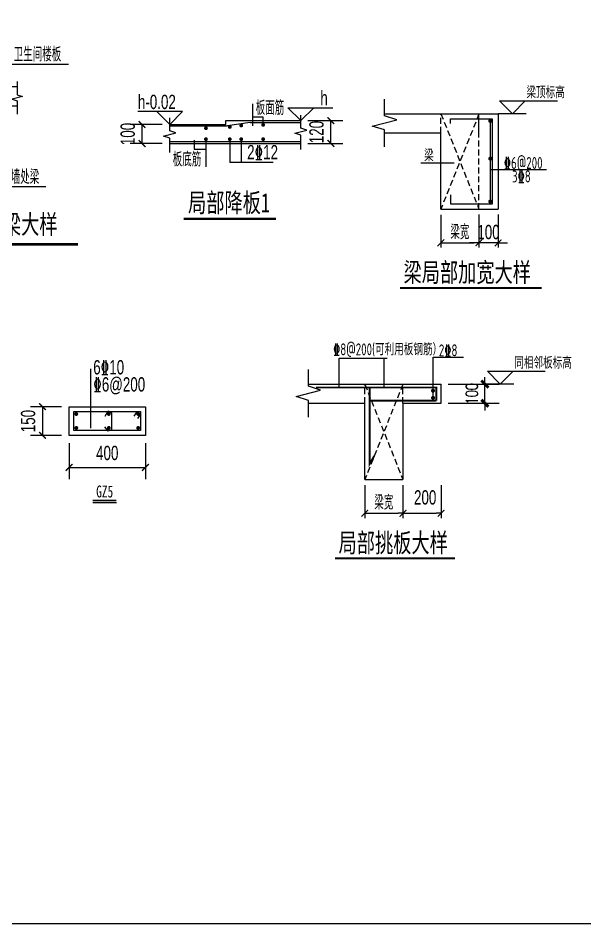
# Model space of a CAD drawing. Extents: x -173820 to 521180, y -715739 to 158231.
# Drawn here: x 2137 to 14026, y -134729 to -115735 of the extents above; entities that cross this region are included whole.
import ezdxf
from ezdxf.enums import TextEntityAlignment as Align

# ---------------------------------------------------------------- set-up
doc = ezdxf.new("R2010")
doc.units = 0
doc.header["$LTSCALE"] = 1000
for name, pattern in [('CONTINOUS', [0]), ('DASH', [0.35, 0.25, -0.1]), ('HIDDEN2', [0.1875, 0.125, -0.0625])]:
    doc.linetypes.add(name, pattern=pattern)
for name, color, linetype in [('DIM1', 3, 'Continuous'), ('JG1', 3, 'Continuous'), ('标高', 4, 'Continuous'), ('梁', 4, 'HIDDEN2'), ('模板线', 3, 'Continuous')]:
    doc.layers.add(name, color=color, linetype=linetype)
doc.styles.add('DIM', font='romans.shx', dxfattribs={"width": 0.7, "bigfont": 'hztxt.shx'})
doc.styles.add('HZ', font='njadri_tssdeng.shx', dxfattribs={"width": 0.7, "bigfont": 'njadri_tssdchn.shx'})
doc.styles.add('TEXTDIM', font='njadri_romans1.shx', dxfattribs={"width": 0.7, "bigfont": 'njadri_fhztxt.shx'})
doc.styles.add('TEXTSTEEL', font='njadri_tssdeng.shx', dxfattribs={"width": 0.7, "bigfont": 'njadri_tssdchn.shx'})
doc.styles.add('TEXTTTILE', font='simhei.ttf', dxfattribs={"width": 0.6})
doc.styles.add('TSSD_Norm', font='Tssdeng.shx', dxfattribs={"bigfont": 'hztxt.shx'})
doc.styles.add('zzt', font='tssdeng.shx', dxfattribs={"width": 0.7, "height": 300, "bigfont": 'tssdchn.shx'})
doc.styles.add('黑体', font='simhei.ttf', dxfattribs={"width": 0.8})
doc.dimstyles.new('100', dxfattribs={"dimscale": 100, "dimtxt": 3, "dimasz": 1, "dimexe": 1, "dimexo": 1, "dimgap": 0, "dimtad": 0, "dimdec": 0, "dimrnd": 1, "dimzin": 0, "dimdsep": 46, "dimtxsty": 'HZ', "dimblk": 'D1', "dimblk1": 'D1', "dimblk2": 'D1', "dimsah": 1, "dimcen": 0, "dimdle": 150, "dimclrd": 3, "dimclre": 3, "dimclrt": 3, "dimadec": 0, "dimazin": 0, "dimtfac": 1, "dimtdec": 0, "dimtix": 1, "dimtmove": 2, "dimatfit": 3, "dimldrblk": 'D1', "dimfxl": 0, "dimtvp": 0.75, "dimtolj": 1, "dimtzin": 0, "dimarcsym": 0})
doc.dimstyles.new('DIM100', dxfattribs={"dimtxt": 300, "dimasz": 1, "dimexe": 250, "dimexo": 0, "dimgap": 150, "dimtad": 1, "dimdec": 0, "dimzin": 0, "dimdsep": 46, "dimtxsty": 'TEXTDIM', "dimblk": 'DI', "dimcen": 0, "dimclrt": 7, "dimadec": 0, "dimazin": 0, "dimtfac": 1, "dimtdec": 0, "dimtix": 1, "dimtmove": 2, "dimatfit": 3, "dimldrblk": 'DI', "dimfxl": 0, "dimtolj": 1, "dimtzin": 0, "dimarcsym": 0})
doc.dimstyles.new('DIM_1_25_150', dxfattribs={"dimtxt": 375, "dimasz": 150, "dimexe": 300, "dimexo": 150, "dimgap": 150, "dimtad": 1, "dimdec": 0, "dimlfac": 0.25, "dimzin": 0, "dimdsep": 46, "dimtxsty": 'DIM', "dimblk": 'ARCHTICK', "dimcen": 0, "dimclrt": 7, "dimadec": 0, "dimazin": 0, "dimtfac": 1, "dimtdec": 0, "dimtix": 1, "dimtmove": 2, "dimatfit": 3, "dimfxl": 0, "dimtolj": 1, "dimtzin": 0, "dimarcsym": 0})

# ---------------------------------------------------------------- blocks, each defined once
blk = doc.blocks.new('DI')
at = {"color": 3, "const_width": 30}
blk.add_lwpolyline([(-71, -71), (71, 71)], dxfattribs=at)
blk = doc.blocks.new('*D2355')
at = {"layer": 'Defpoints', "color": 0}
for p in [(3930, 2060), (4410, 2060), (3930, 1580)]:
    blk.add_point(p, dxfattribs=at)
at = {"layer": 'JG1', "color": 0, "lineweight": -2}
for p, q in [((3930, 2060), (4660, 2060)), ((4410, 2061), (4410, 2062)), ((4410, 1580), (4410, 2060)), ((3930, 1580), (4660, 1580)), ((4410, 1579), (4410, 1578))]:
    blk.add_line(p, q, dxfattribs=at)
for p, rotation in [((4410, 2060), 270), ((4410, 1580), 90)]:
    blk.add_blockref('DI', p, dxfattribs=dict(at, rotation=rotation))
at = {"layer": 'JG1', "color": 7, "insert": (4110, 1820), "char_height": 300, "attachment_point": 5, "rotation": 90, "style": 'TEXTDIM'}
blk.add_mtext('\\A1;120', dxfattribs=at)
blk = doc.blocks.new('*D2356')
at = {"layer": 'Defpoints', "color": 0}
for p in [(450, 1980), (870, 1980), (870, 1580)]:
    blk.add_point(p, dxfattribs=at)
at = {"layer": 'JG1', "color": 0, "lineweight": -2}
for p, q in [((870, 1980), (200, 1980)), ((450, 1981), (450, 1982)), ((450, 1580), (450, 1980)), ((870, 1580), (200, 1580)), ((450, 1579), (450, 1578))]:
    blk.add_line(p, q, dxfattribs=at)
for p, rotation in [((450, 1980), 270), ((450, 1580), 90)]:
    blk.add_blockref('DI', p, dxfattribs=dict(at, rotation=rotation))
at = {"layer": 'JG1', "color": 7, "insert": (150, 1780), "char_height": 300, "attachment_point": 5, "rotation": 90, "style": 'TEXTDIM'}
blk.add_mtext('\\A1;100', dxfattribs=at)
blk = doc.blocks.new('*D380')
at = {"layer": 'Defpoints', "color": 0}
for p in [(1160, -11442), (1960, -11442), (1960, -11989)]:
    blk.add_point(p, dxfattribs=at)
at = {"layer": 'JG1', "color": 0, "lineweight": -2}
for p, q in [((1160, -11442), (1160, -12239)), ((1960, -11442), (1960, -12239)), ((1161, -11989), (1959, -11989))]:
    blk.add_line(p, q, dxfattribs=at)
at = {"layer": 'JG1', "color": 0, "lineweight": -2, "rotation": 180}
blk.add_blockref('DI', (1160, -11989), dxfattribs=at)
at = {"layer": 'JG1', "color": 0, "lineweight": -2}
blk.add_blockref('DI', (1960, -11989), dxfattribs=at)
at = {"layer": 'JG1', "color": 7, "insert": (1560, -11689), "char_height": 300, "attachment_point": 5, "style": 'TEXTDIM'}
blk.add_mtext('\\A1;梁宽', dxfattribs=at)
blk = doc.blocks.new('*D381')
at = {"layer": 'Defpoints', "color": 0, "linetype": 'CONTINOUS'}
for p in [(-306, -9710), (157, -9710), (157, -10190)]:
    blk.add_point(p, dxfattribs=at)
at = {"layer": 'JG1', "color": 0, "linetype": 'CONTINOUS', "lineweight": -2}
for p, q in [((157, -9710), (-556, -9710)), ((-306, -9709), (-306, -9708)), ((-306, -10190), (-306, -9710)), ((157, -10190), (-556, -10190)), ((-306, -10191), (-306, -10192))]:
    blk.add_line(p, q, dxfattribs=at)
for p, rotation in [((-306, -9710), 270), ((-306, -10190), 90)]:
    blk.add_blockref('DI', p, dxfattribs=dict(at, rotation=rotation))
at = {"layer": 'JG1', "color": 7, "linetype": 'CONTINOUS', "insert": (-606, -9950), "char_height": 300, "attachment_point": 5, "rotation": 90, "style": 'TEXTDIM'}
blk.add_mtext('\\A1;120', dxfattribs=at)
blk = doc.blocks.new('*D382')
at = {"layer": 'Defpoints', "color": 0}
for p in [(1560, -9189), (1160, -9545, 27256), (1560, -9545, 27256)]:
    blk.add_point(p, dxfattribs=at)
at = {"layer": 'JG1', "color": 0, "lineweight": -2}
for p, q in [((1160, -9545), (1160, -8939)), ((1560, -9545), (1560, -8939)), ((1159, -9189), (1158, -9189)), ((1160, -9189), (1560, -9189)), ((1561, -9189), (1562, -9189))]:
    blk.add_line(p, q, dxfattribs=at)
blk.add_blockref('DI', (1160, -9189), dxfattribs=at)
at = {"layer": 'JG1', "color": 0, "lineweight": -2, "rotation": 180}
blk.add_blockref('DI', (1560, -9189), dxfattribs=at)
at = {"layer": 'JG1', "color": 7, "insert": (1360, -8889), "char_height": 300, "attachment_point": 5, "style": 'TEXTDIM'}
blk.add_mtext('\\A1;100', dxfattribs=at)
blk = doc.blocks.new('*D383')
at = {"layer": 'Defpoints', "color": 0}
for p in [(1834, -9710, 27256), (1834, -9910, 27256), (2389, -9910)]:
    blk.add_point(p, dxfattribs=at)
at = {"layer": 'JG1', "color": 0, "lineweight": -2}
for p, q in [((1834, -9710), (2639, -9710)), ((2389, -9709), (2389, -9708)), ((2389, -9710), (2389, -9910)), ((1834, -9910), (2639, -9910)), ((2389, -9911), (2389, -9912))]:
    blk.add_line(p, q, dxfattribs=at)
for p, rotation in [((2389, -9710), 270), ((2389, -9910), 90)]:
    blk.add_blockref('DI', p, dxfattribs=dict(at, rotation=rotation))
at = {"layer": 'JG1', "color": 7, "insert": (2089, -9810), "char_height": 300, "attachment_point": 5, "rotation": 90, "style": 'TEXTDIM'}
blk.add_mtext('\\A1;20', dxfattribs=at)
blk = doc.blocks.new('D1')
blk.add_line((0, 0), (-1, 0))
at = {"const_width": 0.25}
blk.add_lwpolyline([(-0.71, -0.71), (0.71, 0.71)], dxfattribs=at)
blk = doc.blocks.new('*D688')
at = {"layer": 'Defpoints', "color": 0}
for p in [(1439, 1404), (2239, 1404), (2239, 717)]:
    blk.add_point(p, dxfattribs=at)
at = {"layer": '模板线', "color": 3, "lineweight": -2}
for p, q in [((1439, 1304), (1439, 617)), ((2239, 1304), (2239, 617)), ((1539, 717), (2139, 717))]:
    blk.add_line(p, q, dxfattribs=at)
at = {"layer": '模板线', "color": 3, "lineweight": -2, "xscale": 100, "yscale": 100, "zscale": 100, "rotation": 180}
blk.add_blockref('D1', (1439, 717), dxfattribs=at)
at = {"layer": '模板线', "color": 3, "lineweight": -2, "xscale": 100, "yscale": 100, "zscale": 100}
blk.add_blockref('D1', (2239, 717), dxfattribs=at)
at = {"layer": '模板线', "color": 3, "insert": (1839, 942), "char_height": 300, "attachment_point": 5, "style": 'HZ'}
blk.add_mtext('\\A1;梁宽', dxfattribs=at)
blk = doc.blocks.new('*D689')
at = {"layer": 'Defpoints', "color": 0}
for p in [(2239, 1410), (2639, 1410), (2239, 717)]:
    blk.add_point(p, dxfattribs=at)
at = {"layer": '模板线', "color": 3, "lineweight": -2}
for p, q in [((2239, 1310), (2239, 617)), ((2639, 1310), (2639, 617)), ((2139, 717), (2039, 717)), ((2639, 717), (2239, 717)), ((2739, 717), (2839, 717))]:
    blk.add_line(p, q, dxfattribs=at)
at = {"layer": '模板线', "color": 3, "lineweight": -2, "xscale": 100, "yscale": 100, "zscale": 100}
blk.add_blockref('D1', (2239, 717), dxfattribs=at)
at = {"layer": '模板线', "color": 3, "lineweight": -2, "xscale": 100, "yscale": 100, "zscale": 100, "rotation": 180}
blk.add_blockref('D1', (2639, 717), dxfattribs=at)
at = {"layer": '模板线', "color": 3, "insert": (2439, 942), "char_height": 300, "attachment_point": 5, "style": 'HZ'}
blk.add_mtext('\\A1;100', dxfattribs=at)
blk = doc.blocks.new('*D465')
at = {"layer": 'Defpoints', "color": 0}
for p in [(-109, -14166), (-507, -14766), (-109, -14766)]:
    blk.add_point(p, dxfattribs=at)
at = {"layer": '模板线', "color": 0, "lineweight": -2}
for p, q in [((-109, -14166), (-757, -14166)), ((-507, -14165), (-507, -14164)), ((-507, -14166), (-507, -14766)), ((-109, -14766), (-757, -14766)), ((-507, -14767), (-507, -14768))]:
    blk.add_line(p, q, dxfattribs=at)
for p, rotation in [((-507, -14166), 270), ((-507, -14766), 90)]:
    blk.add_blockref('DI', p, dxfattribs=dict(at, rotation=rotation))
at = {"layer": '模板线', "color": 7, "insert": (-807, -14466), "char_height": 300, "attachment_point": 5, "rotation": 90, "style": 'TEXTDIM'}
blk.add_mtext('\\A1;150', dxfattribs=at)
blk = doc.blocks.new('*D466')
at = {"layer": 'Defpoints', "color": 0}
for p in [(52, -14926), (1652, -14926), (1652, -15437)]:
    blk.add_point(p, dxfattribs=at)
at = {"layer": '模板线', "color": 0, "lineweight": -2}
for p, q in [((52, -14926), (52, -15687)), ((1652, -14926), (1652, -15687)), ((53, -15437), (1651, -15437))]:
    blk.add_line(p, q, dxfattribs=at)
at = {"layer": '模板线', "color": 0, "lineweight": -2, "rotation": 180}
blk.add_blockref('DI', (52, -15437), dxfattribs=at)
at = {"layer": '模板线', "color": 0, "lineweight": -2}
blk.add_blockref('DI', (1652, -15437), dxfattribs=at)
at = {"layer": '模板线', "color": 7, "insert": (852, -15137), "char_height": 300, "attachment_point": 5, "style": 'TEXTDIM'}
blk.add_mtext('\\A1;400', dxfattribs=at)
blk = doc.blocks.new('*D753')
at = {"layer": 'Defpoints', "color": 0}
for p in [(99761, 50024), (100561, 50024), (100561, 49337)]:
    blk.add_point(p, dxfattribs=at)
at = {"layer": '模板线', "color": 3, "lineweight": -2}
for p, q in [((99761, 49924), (99761, 49237)), ((100561, 49924), (100561, 49237)), ((99861, 49337), (100461, 49337))]:
    blk.add_line(p, q, dxfattribs=at)
at = {"layer": '模板线', "color": 3, "lineweight": -2, "xscale": 100, "yscale": 100, "zscale": 100, "rotation": 180}
blk.add_blockref('D1', (99761, 49337), dxfattribs=at)
at = {"layer": '模板线', "color": 3, "lineweight": -2, "xscale": 100, "yscale": 100, "zscale": 100}
blk.add_blockref('D1', (100561, 49337), dxfattribs=at)
at = {"layer": '模板线', "color": 3, "insert": (100228, 49668), "char_height": 300, "attachment_point": 5, "style": 'HZ'}
blk.add_mtext('\\A1;200', dxfattribs=at)
blk = doc.blocks.new('_ArchTick')
at = {"color": 4, "linetype": 'ByBlock', "const_width": 0.4}
blk.add_lwpolyline([(-0.5, -0.5), (0.5, 0.5)], dxfattribs=at)
blk = doc.blocks.new('*D754')
at = {"layer": 'Defpoints', "color": 0}
for p in [(100561, 52044), (101481, 52044), (100561, 51644)]:
    blk.add_point(p, dxfattribs=at)
at = {"layer": 'DIM1', "color": 0, "lineweight": -2}
for p, q in [((100711, 52044), (101781, 52044)), ((101481, 52044), (101481, 52194)), ((101481, 51644), (101481, 52044)), ((100711, 51644), (101781, 51644)), ((101481, 51644), (101481, 51494))]:
    blk.add_line(p, q, dxfattribs=at)
at = {"layer": 'DIM1', "color": 0, "lineweight": -2, "xscale": 150, "yscale": 150, "zscale": 150}
for p, rotation in [((101481, 52044), 270), ((101481, 51644), 90)]:
    blk.add_blockref('_ArchTick', p, dxfattribs=dict(at, rotation=rotation))
at = {"layer": 'DIM1', "color": 7, "insert": (101206, 51844), "char_height": 250, "attachment_point": 5, "rotation": 90, "style": 'DIM'}
blk.add_mtext('\\A1;100', dxfattribs=at)
blk = doc.blocks.new('*D755')
at = {"layer": 'Defpoints', "color": 0}
for p in [(98961, 50024), (99761, 50024), (99761, 49337)]:
    blk.add_point(p, dxfattribs=at)
at = {"layer": '模板线', "color": 3, "lineweight": -2}
for p, q in [((98961, 49924), (98961, 49237)), ((99761, 49924), (99761, 49237)), ((99061, 49337), (99661, 49337))]:
    blk.add_line(p, q, dxfattribs=at)
at = {"layer": '模板线', "color": 3, "lineweight": -2, "xscale": 100, "yscale": 100, "zscale": 100, "rotation": 180}
blk.add_blockref('D1', (98961, 49337), dxfattribs=at)
at = {"layer": '模板线', "color": 3, "lineweight": -2, "xscale": 100, "yscale": 100, "zscale": 100}
blk.add_blockref('D1', (99761, 49337), dxfattribs=at)
at = {"layer": '模板线', "color": 3, "insert": (99361, 49562), "char_height": 300, "attachment_point": 5, "style": 'HZ'}
blk.add_mtext('\\A1;梁宽', dxfattribs=at)
blk = doc.blocks.new('$1700536')
at = {"layer": 'JG1'}
for p, q in [((2770, 1950), (2770, 2410)), ((2989.6, 2130, 0), (2770, 2130)), ((2989.6, 1971.1, 0), (2989.6, 2130, 0)), ((1030, 1980), (2210, 1980)), ((2210, 1980), (2210, 2060)), ((2210, 2060), (3780, 2060)), ((1030, 1580), (3780, 1580)), ((1539.6, 1651.1, 0), (1539.6, 1460, 0)), ((1790, 1660), (1790, 1090)), ((2289.6, 1671.1, 0), (2289.6, 1180, 0)), ((2529.6, 1671.1, 0), (2529.6, 1180, 0)), ((1539.6, 1460, 0), (1790, 1460)), ((3200, 1180, 0), (2289.6, 1180, 0))]:
    blk.add_line(p, q, dxfattribs=at)
at = {"layer": 'JG1', "color": 6, "linetype": 'Continuous'}
for p, q in [((1030, 1950), (2240, 1950)), ((2720, 2020), (2240, 1950)), ((2720, 2020, 0), (3780, 2020, 0)), ((1030, 1620, 0), (3780, 1620, 0))]:
    blk.add_line(p, q, dxfattribs=at)
at = {"layer": 'JG1'}
for points in [[(4050, 2330), (3780, 2060), (3510, 2330), (4448.8, 2330)], [(760, 2250), (1030, 1980), (1300, 2250), (361.2, 2250)]]:
    blk.add_lwpolyline(points, dxfattribs=at)
at = {"layer": 'JG1', "elevation": 0}
for points in [[(1030, 1392.1), (1030, 1695), (901.6, 1736.7), (1158.3, 1803.3), (1030, 1845), (1030, 2117.2)], [(3780, 1452.1), (3780, 1755), (3651.6, 1796.7), (3908.3, 1863.3), (3780, 1905), (3780, 2177.2)]]:
    blk.add_lwpolyline(points, dxfattribs=at)
at = {"layer": 'JG1', "color": 3, "const_width": 40}
for points, elevation in [([(1769.6, 1901.1, 1), (1809.6, 1901.1, 1)], 0), ([(2269.6, 1927.6, 1), (2309.6, 1927.6, 1)], 0), ([(2509.6, 1958, 1), (2549.6, 1958, 1)], 0.1), ([(2969.6, 1971.1, 1), (3009.6, 1971.1, 1)], 0), ([(1769.6, 1671.1, 1), (1809.6, 1671.1, 1)], 0), ([(2269.6, 1671.1, 1), (2309.6, 1671.1, 1)], 0), ([(2509.6, 1671.1, 1), (2549.6, 1671.1, 1)], 0), ([(2969.6, 1671.1, 1), (3009.6, 1671.1, 1)], 0)]:
    blk.add_lwpolyline(points, format="xyb", close=True, dxfattribs=dict(at, elevation=elevation))
at = {"layer": 'JG1', "color": 4, "const_width": 50}
blk.add_lwpolyline([(1323.1, 0), (3260, 0)], dxfattribs=at)
at = {"layer": 'JG1', "linetype": 'ByBlock', "ltscale": 0.2, "style": 'TEXTSTEEL', "width": 0.7}
for s, p in [('h', (4189.3, 2382.7)), ('h-0.02', (361.8, 2302.7)), ('板面筋', (2833, 2178.2, 0)), ('2%%13212', (2653, 1248.2, 0)), ('板底筋', (1093, 1098.2, 0))]:
    blk.add_text(s, height=300, dxfattribs=at).set_placement(p)
at = {"layer": 'JG1', "color": 1, "linetype": 'ByBlock', "style": 'TEXTTTILE', "width": 0.7}
blk.add_text('局部降板1', height=400, dxfattribs=at).set_placement((1414.8, 140.3, 549))
at = {"layer": 'JG1'}
for base, p1, p2, picture, middle in [((450, 1980), (870, 1580), (870, 1980), '*D2356', (150, 1780)), ((4410, 2060), (3930, 1580), (3930, 2060), '*D2355', (4110, 1820))]:
    dim = blk.add_linear_dim(base=base, p1=p1, p2=p2, angle=90, dimstyle='DIM100', override={"dimlfac": 0.25}, dxfattribs=at)
    dim.commit()
    dim.dimension.update_dxf_attribs({"geometry": picture, "text_midpoint": middle})
blk = doc.blocks.new('$1430190')
at = {"layer": 'JG1'}
for p, q in [((3565.9, 3198.2), (3565.9, 3779.7)), ((3565.9, 3779.7), (4897.2, 3779.7)), ((2316.1, 3499.8), (1035.1, 3499.8)), ((1589.8, 3429.7), (1589.8, 1805.3)), ((2316.1, 3499.8), (2316.1, 3299.8)), ((3820.1, 3299.8), (2316.1, 3299.8)), ((1035.1, 3019.8), (1916.1, 3019.8)), ((1916.1, 3019.8), (1916.1, 1967.8)), ((2239.3, 2879.8), (2613.4, 2879.8)), ((2716.1, 1967.8), (2716.1, 2899.8)), ((3820.1, 2899.8), (2716.1, 2899.8)), ((2619.5, 2106.2), (3184.8, 1211.5)), ((1916.1, 1967.8), (2716.1, 1967.8)), ((1589.8, 1805.3), (16.6, 1805.3)), ((3184.8, 1211.5), (4421, 1211.5))]:
    blk.add_line(p, q, dxfattribs=at)
at = {"layer": 'JG1', "linetype": 'DASH', "ltscale": 0.4}
for p in [(2316.1, 3299.8), (1916.1, 3019.8)]:
    blk.add_line(p, (1916.1, 3299.8), dxfattribs=at)
at = {"layer": 'JG1'}
blk.add_lwpolyline([(1916.1, 3819.2, 0, 30, 0), (2051.4, 3819.2, 0, 0, 0), (2513.4, 3819.2, 0, 0, -0.4142136), (2543.4, 3789.2, 0, 0, 0), (2543.4, 3015.1, 30, 0, 0), (2543.4, 2879.8, 0, 30, 0)], format="xyseb", dxfattribs=at)
for points in [[(1035.1, 3628), (1035.1, 3350.2), (1145.1, 3315.2), (925.1, 3255.2), (1035.1, 3220.2), (1035.1, 2942.5)], [(3820.1, 3413.5), (3820.1, 3135.7), (3930.1, 3100.7), (3710.1, 3040.7), (3820.1, 3005.7), (3820.1, 2728)]]:
    blk.add_lwpolyline(points, dxfattribs=at)
at = {"layer": 'JG1', "color": 6}
blk.add_lwpolyline([(2239.3, 2879.8), (2239.3, 3425), (1035.1, 3425)], dxfattribs=at)
at = {"layer": 'JG1', "color": 4, "const_width": 50, "elevation": 25656.4}
blk.add_lwpolyline([(390.4, 0), (5096.6, 0)], dxfattribs=at)
at = {"layer": 'JG1', "style": 'TSSD_Norm', "width": 0.7}
blk.add_text('La', height=200, dxfattribs=at).set_placement((2603.1, 4007.1, 27256.4), align=Align.MIDDLE)
at = {"layer": 'JG1', "linetype": 'CONTINOUS', "style": 'TEXTSTEEL', "width": 0.7}
for s, p in [('卫生间楼板', (4244.3, 3999.2)), ('配筋详平面', (811.5, 2064.1)), ('隔墙处梁', (3883.1, 1428.6))]:
    blk.add_text(s, height=300, dxfattribs=at).set_placement(p, align=Align.MIDDLE)
at = {"layer": 'JG1', "color": 1, "linetype": 'ByBlock', "style": 'TEXTTTILE', "width": 0.7}
blk.add_text('厨房、卫生间处降梁大样', height=400, dxfattribs=at).set_placement((462.9, 100, 25656.4), align=Align.BOTTOM_LEFT)
at = {"layer": 'JG1'}
dim = blk.add_linear_dim(base=(2316.1, 4020.7), p1=(1916.1, 3664.7, 27256.4), p2=(2316.1, 3664.7, 27256.4), dimstyle='DIM100', override={"dimlfac": 0.25}, dxfattribs=at)
dim.commit()
dim.dimension.update_dxf_attribs({"geometry": '*D382', "text_midpoint": (2116.1, 4320.7), "insert": (756.1, 13209.8)})
dim = blk.add_linear_dim(base=(3145.2, 3299.8), p1=(2589.6, 3499.8, 27256.4), p2=(2589.6, 3299.8, 27256.4), angle=90, text='20', dimstyle='DIM100', override={"dimlfac": 0.25}, dxfattribs=at)
dim.commit()
dim.dimension.update_dxf_attribs({"geometry": '*D383', "text_midpoint": (2845.2, 3399.8), "insert": (756.1, 13209.8)})
at = {"layer": 'JG1', "linetype": 'CONTINOUS'}
dim = blk.add_linear_dim(base=(450, 3499.8), p1=(913.2, 3019.8), p2=(913.2, 3499.8), angle=90, dimstyle='DIM100', override={"dimlfac": 0.25}, dxfattribs=at)
dim.commit()
dim.dimension.update_dxf_attribs({"geometry": '*D381', "text_midpoint": (150, 3259.8), "insert": (756.1, 13209.8)})
at = {"layer": 'JG1'}
dim = blk.add_aligned_dim(p1=(1916.1, 1767.8), p2=(2716.1, 1767.8), distance=-546.7, text='梁宽', dimstyle='DIM100', override={"dimlfac": 0.25}, dxfattribs=at)
dim.commit()
dim.dimension.update_dxf_attribs({"geometry": '*D380', "text_midpoint": (2316.1, 1521), "insert": (756.1, 13209.8)})
blk = doc.blocks.new('$1300503')
at = {"layer": '标高'}
blk.add_line((3228.4, 3424.3), (2639.4, 3424.3), dxfattribs=at)
blk.add_lwpolyline([(3210.3, 3694.3), (2940.3, 3424.3), (2670.3, 3694.3), (3885.3, 3694.3)], dxfattribs=at)
at = {"layer": '梁', "color": 6, "linetype": 'Continuous'}
blk.add_lwpolyline([(1644.8, 3222.7), (1644.8, 3319.8), (2519.1, 3319.8), (2519.1, 1527.1), (1649.8, 1527.1), (1649.8, 1721.2)], dxfattribs=at)
at = {"layer": '模板线'}
for p, q in [((256.8, 3424.3), (1654.4, 3424.3)), ((1654.4, 3424.3), (2639.4, 3424.3)), ((2639.4, 3424.3), (2639.4, 1424.3)), ((2476.4, 3273.5), (2476.4, 1603.9)), ((256.8, 3024.3), (1439.4, 3024.3)), ((1439.4, 1424.3), (1439.4, 3024.3)), ((1720.7, 2389.7), (1016.6, 2389.7)), ((2467.1, 2257.5), (3653.3, 2257.5)), ((1439.4, 1424.3), (2639.4, 1424.3))]:
    blk.add_line(p, q, dxfattribs=at)
at = {"layer": '模板线', "linetype": 'HIDDEN2'}
for p, q in [((2239.4, 3424.3), (1439.4, 1424.3)), ((1439.4, 3424.3), (2239.4, 1424.3)), ((1439.4, 3024.3), (1439.4, 3424.3)), ((2239.4, 1424.3), (2239.4, 3424.3))]:
    blk.add_line(p, q, dxfattribs=at)
at = {"layer": '模板线', "color": 8, "linetype": 'HIDDEN2'}
blk.add_line((2239.4, 3024.3), (2239.4, 3424.3), dxfattribs=at)
at = {"layer": '模板线'}
blk.add_lwpolyline([(256.8, 2733.6), (256.8, 3083.6), (0, 3167), (513.6, 3300.2), (256.8, 3383.6), (256.8, 3733.6)], dxfattribs=at)
at = {"layer": '模板线', "color": 6, "const_width": 42.2}
for points in [[(2455.3, 3273.5, 1), (2497.5, 3273.5, 1)], [(2455.3, 2483.8, 1), (2497.5, 2483.8, 1)], [(2455.3, 1583.9, 1), (2497.5, 1583.9, 1)]]:
    blk.add_lwpolyline(points, format="xyb", close=True, dxfattribs=at)
at = {"layer": '模板线', "const_width": 40}
blk.add_lwpolyline([(579.7, -229.9), (3554.8, -229.9)], dxfattribs=at)
at = {"layer": '标高', "style": 'zzt', "width": 0.7}
blk.add_text('梁顶标高', height=250, dxfattribs=at).set_placement((3234.7, 3748.3))
at = {"layer": '模板线', "width": 0.7}
for s, height, style, p in [('梁', 250, 'zzt', (1088.3, 2425.3, -90294.3)), ('%%1326@200', 250, 'zzt', (2762, 2267.6, -90294.3)), ('3%%1328', 250, 'zzt', (2932.2, 1985.2, -90294.3)), ('梁局部加宽大样', 400, '黑体', (657.2, -100.9))]:
    blk.add_text(s, height=height, dxfattribs=dict(at, style=style)).set_placement(p)
at = {"layer": '模板线'}
dim = blk.add_aligned_dim(p1=(1439.4, 1404.2), p2=(2239.4, 1404.2), distance=-686.8, text='梁宽', dimstyle='100', override={"dimlfac": 0.25}, dxfattribs=at)
dim.commit()
dim.dimension.update_dxf_attribs({"geometry": '*D688', "text_midpoint": (1839.4, 942.4)})
dim = blk.add_linear_dim(base=(2239.4, 717.4), p1=(2639.4, 1410.1), p2=(2239.4, 1410.1), dimstyle='100', override={"dimlfac": 0.25}, dxfattribs=at)
dim.commit()
dim.dimension.update_dxf_attribs({"geometry": '*D689', "text_midpoint": (2439.4, 942.4)})
blk = doc.blocks.new('$1322373')
at = {"layer": 'JG1', "color": 3, "linetype": 'Continuous'}
blk.add_line((1466.6, 1561.7), (1466.6, 2803.8), dxfattribs=at)
at = {"layer": 'JG1'}
for p, q in [((1009, 2011.1), (2609, 2011.1)), ((1009, 1411.1), (1009, 2011.1)), ((2609, 2011.1), (2609, 1411.1)), ((2609, 1411.1), (1009, 1411.1))]:
    blk.add_line(p, q, dxfattribs=at)
at = {"layer": 'JG1', "color": 6}
for p, q in [((1109, 1911.1), (2509, 1911.1)), ((1109, 1511.1), (1109, 1911.1)), ((2509, 1911.1), (2509, 1511.1)), ((2509, 1511.1), (1109, 1511.1))]:
    blk.add_line(p, q, dxfattribs=at)
at = {"layer": 'JG1', "color": 6, "linetype": 'Continuous'}
for p, q in [((2438.2, 1911.1), (2367, 1815)), ((2509, 1854.8), (2445.3, 1762.8))]:
    blk.add_line(p, q, dxfattribs=at)
at = {"layer": 'JG1', "color": 6}
blk.add_lwpolyline([(1763.9, 1816.3), (1827.2, 1923.4), (1897.3, 1885.8), (1897.3, 1528.3), (1826.9, 1498.3), (1758.7, 1590.6)], dxfattribs=at)
at = {"layer": 'JG1', "color": 6, "const_width": 40}
for points in [[(1140.1, 1858.8, 1), (1180.1, 1858.8, 1)], [(1820.6, 1858.8, 1), (1860.6, 1858.8, 1)], [(2437.1, 1858.8, 1), (2477.1, 1858.8, 1)], [(1140.1, 1567.6, 1), (1180.1, 1567.6, 1)], [(1820.6, 1567.6, 1), (1860.6, 1567.6, 1)], [(2437.1, 1567.6, 1), (2477.1, 1567.6, 1)]]:
    blk.add_lwpolyline(points, format="xyb", close=True, dxfattribs=at)
at = {"layer": '模板线'}
blk.add_lwpolyline([(1504.8, 43.8, 31.2, 31.2, 0), (2002.3, 43.8, 0, 0, 0)], format="xyseb", dxfattribs=at)
blk.add_lwpolyline([(1504.1, 0), (2002.7, 0)], dxfattribs=at)
at = {"layer": 'JG1', "color": 3, "linetype": 'CONTINOUS', "style": 'TEXTSTEEL', "width": 0.7}
for s, p in [('6%%13210', (1515.2, 2689.2)), ('%%1326@200', (1515.2, 2330.1))]:
    blk.add_text(s, height=300, dxfattribs=at).set_placement(p)
at = {"layer": '模板线', "style": '黑体', "width": 0.7}
blk.add_text('GZ5', height=250, dxfattribs=at).set_placement((1577.1, 109.4))
at = {"layer": '模板线'}
for p1, p2, distance, picture, middle in [((847.9, 2011.1), (847.9, 1411.1), -397.9, '*D465', (150, 1711.1)), ((1009, 1251.2), (2609, 1251.2), -511.1, '*D466', (1809, 1040))]:
    dim = blk.add_aligned_dim(p1=p1, p2=p2, distance=distance, dimstyle='DIM100', override={"dimtxt": 300, "dimlfac": 0.25}, dxfattribs=at)
    dim.commit()
    dim.dimension.update_dxf_attribs({"geometry": picture, "text_midpoint": middle, "insert": (956.9, 16176.8)})
blk = doc.blocks.new('$1654036')
at = {"layer": '标高'}
blk.add_line((4568.7, 3654.3), (3979.8, 3654.3), dxfattribs=at)
blk.add_lwpolyline([(4550.6, 3924.3), (4280.6, 3654.3), (4010.6, 3924.3), (5225.6, 3924.3)], dxfattribs=at)
at = {"layer": '模板线'}
for p, q in [((2870.3, 3346.7), (2870.3, 4220.8)), ((2870.3, 4220.8), (3508.8, 4220.8)), ((256.8, 3654.3), (1654.4, 3654.3)), ((1654.4, 3654.3), (3039.5, 3654.3)), ((3039.5, 3254.3), (3039.5, 3654.3)), ((256.8, 3254.3), (1439.4, 3254.3)), ((1439.4, 1654.3), (1439.4, 3254.3)), ((2239.4, 3254.3), (3039.5, 3254.3)), ((2239.4, 3254.3), (2239.4, 1654.3)), ((1439.4, 1654.3), (2239.4, 1654.3))]:
    blk.add_line(p, q, dxfattribs=at)
at = {"layer": '模板线', "color": 3, "linetype": 'HIDDEN2'}
for p, q in [((2239.4, 3654.3), (1439.4, 1654.3)), ((1439.4, 3654.3), (2239.4, 1654.3))]:
    blk.add_line(p, q, dxfattribs=at)
at = {"layer": '模板线', "color": 8, "linetype": 'HIDDEN2'}
for p, q in [((1439.4, 3254.3), (1439.4, 3654.3)), ((2239.4, 3254.3), (2239.4, 3654.3))]:
    blk.add_line(p, q, dxfattribs=at)
at = {"layer": '模板线', "linetype": 'HIDDEN2'}
blk.add_line((2239.4, 3254.3), (2239.4, 3654.3), dxfattribs=at)
at = {"layer": '模板线'}
for points in [[(905.1, 3583.8), (905.1, 4202.6), (1909.5, 4202.6)], [(1843, 3583.8), (1843, 4202.6)], [(256.8, 2963.5), (256.8, 3313.5), (0, 3397), (513.6, 3530.1), (256.8, 3613.5), (256.8, 3963.5)]]:
    blk.add_lwpolyline(points, dxfattribs=at)
at = {"layer": '模板线', "color": 6, "linetype": 'HIDDEN2', "const_width": 40}
blk.add_lwpolyline([(413.2, 3583.8), (1554.5, 3583.8)], dxfattribs=at)
at = {"layer": '模板线', "color": 6, "const_width": 40}
for points in [[(1639.4, 2152.7), (1539.4, 1979.5), (1539.4, 3583.8)], [(1554.5, 3583.8), (2939.5, 3583.8), (2939.5, 3310.2)], [(2939.5, 3310.2), (1565.6, 3310.2)]]:
    blk.add_lwpolyline(points, dxfattribs=at)
at = {"layer": '模板线', "color": 6, "const_width": 42.2}
for points in [[(2849.2, 3517.7, 1), (2891.4, 3517.7, 1)], [(2849.2, 3367.8, 1), (2891.4, 3367.8, 1)]]:
    blk.add_lwpolyline(points, format="xyb", close=True, dxfattribs=at)
at = {"layer": '模板线', "const_width": 40}
blk.add_lwpolyline([(812.3, 0), (3331.5, 0)], dxfattribs=at)
at = {"layer": '标高', "style": 'zzt', "width": 0.7}
blk.add_text('同相邻板标高', height=250, dxfattribs=at).set_placement((4575, 3978.3))
at = {"layer": '模板线', "width": 0.7}
for s, height, style, p in [('%%1328@200(可利用板钢筋）', 250, 'zzt', (774.8, 4259.9, -90294.3)), ('2%%1328', 250, 'zzt', (2992.8, 4239.3, -90294.3)), ('局部挑板大样', 400, '黑体', (889.7, 129.1))]:
    blk.add_text(s, height=height, dxfattribs=dict(at, style=style)).set_placement(p)
at = {"layer": 'DIM1'}
dim = blk.add_aligned_dim(p1=(3039.5, 3254.3), p2=(3039.5, 3654.3), distance=-919.4, dimstyle='DIM_1_25_150', override={"dimtxt": 250}, dxfattribs=at)
dim.commit()
dim.dimension.update_dxf_attribs({"geometry": '*D754', "text_midpoint": (3683.8, 3454.3), "insert": (-97521.9, -48389.6)})
at = {"layer": '模板线'}
dim = blk.add_aligned_dim(p1=(1439.4, 1634.1), p2=(2239.4, 1634.1), distance=-686.8, text='梁宽', dimstyle='100', override={"dimlfac": 0.25}, dxfattribs=at)
dim.commit()
dim.dimension.update_dxf_attribs({"geometry": '*D755', "text_midpoint": (1839.4, 1172.4), "insert": (-97521.9, -48389.6)})
dim = blk.add_linear_dim(base=(3039.5, 947.4), p1=(2239.4, 1634.1), p2=(3039.5, 1634.1), angle=0, text='200', dimstyle='100', override={"dimlfac": 0.25}, dxfattribs=at)
dim.commit()
dim.dimension.update_dxf_attribs({"geometry": '*D753', "text_midpoint": (2706.4, 1278), "dimtype": 129, "insert": (-97521.9, -48389.6)})

msp = doc.modelspace()

# ---------------------------------------------------------------- linework, layer by layer
at = {"layer": '模板线', "elevation": 0}
msp.add_lwpolyline([(-14954.7, -75329.2), (69145.3, -75329.2), (69145.3, -134729.2), (-14954.7, -134729.2)], close=True, dxfattribs=at)

# ---------------------------------------------------------------- block references
at = {"layer": 'JG1'}
for name, p in [('$1430190', (-1700.7, -120479, 0)), ('$1700536', (4287.9, -119944.8, 0)), ('$1654036', (7970.1, -127065.8, 0))]:
    msp.add_blockref(name, p, dxfattribs=at)
at = {"layer": '模板线'}
for name, p in [('$1300503', (9565.3, -121165, 0)), ('$1322373', (2198.1, -125896, 0))]:
    msp.add_blockref(name, p, dxfattribs=at)

doc.saveas('drawing.dxf')
